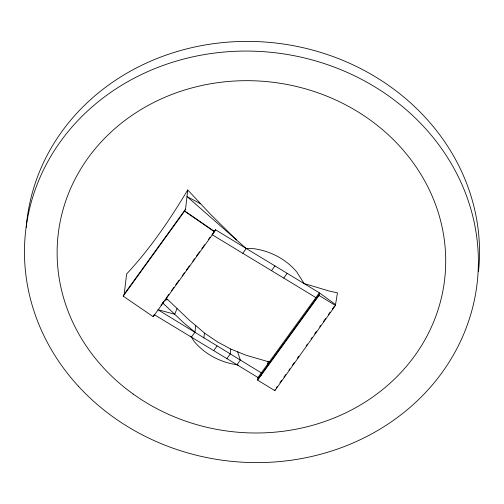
<?xml version="1.0" encoding="UTF-8"?>
<svg xmlns="http://www.w3.org/2000/svg" width="504" height="504" viewBox="0 0 504 504"><rect width="100%" height="100%" fill="white"/><g stroke="black" fill="none" stroke-linecap="round" stroke-linejoin="round"><path stroke-width="0.76" d="M335.538 304.58L337.459 292.837L329.685 291.167L304.088 283.538L296.869 272.103A64.846 58.628 6.8 0 0 253.947 248.705L246.242 248.497L215.485 229.761L214.471 231.796L153.197 316.688L123.203 296.157L184.552 211.176L185.573 209.135L187.734 189.964L210.37 214.137L236.489 239.936L246.242 248.497L319.341 292.83L335.538 304.58L335.437 305.468L274.856 390.644L257.632 380.148L257.947 377.509L319.341 292.83L319.026 295.47L257.632 380.148M257.947 377.509L237.006 364.739A64.846 58.628 6.8 0 1 194.084 341.34L191.419 337.063L194.953 332.174L195.741 325.508L189.769 320.62L166.295 298.16M261.148 375.417L261.311 372.865L157.815 309.658L174.731 314.263L183.525 322.617L194.953 332.174M274.856 390.644L274.964 389.756M123.203 296.157L124.223 294.122L126.617 273.968C150.312 248.585 169.905 219.675 187.734 189.964M203.874 337.976L204.46 333.068L195.741 325.508M204.46 333.068L217.539 341.939L230.819 349.07L230.233 353.984L226.894 358.602L154.211 314.654L153.197 316.688M267.593 364.594L267.952 361.582L246.393 355.358L230.819 349.07M177.043 308.543L174.731 314.263L162.578 302.854M276.312 387.859L277.213 386.593M279.909 382.801L281.711 380.268M283.96 377.105L285.762 374.573M288.912 370.144L289.813 368.878M292.509 365.079L294.323 362.534M297.492 358.073L298.853 356.164M306.098 345.977L307.459 344.068M311.081 338.971L311.989 337.699M314.704 333.875L316.518 331.33M319.687 326.869L320.594 325.597M323.31 321.779L325.578 318.591M328.293 314.773L330.107 312.222M332.369 309.04L334.184 306.495M124.223 294.122L185.573 209.135M161.028 305.204L163.787 301.392M166.541 297.574L168.834 294.393M171.593 290.575L173.886 287.393M175.72 284.854L178.939 280.4M182.152 275.946L184.445 272.765M186.285 270.226L189.498 265.772M192.711 261.318L194.544 258.772M196.384 256.227L199.597 251.779M201.89 248.598L204.649 244.78M208.322 239.696L210.155 237.151M212.43 234.001L215.485 229.761M211.995 234.606L242.783 253.292L246.242 248.497M213.715 350.601L217.06 345.977M226.894 358.602L237.006 364.739L240.345 360.114L237.649 351.824M242.783 253.292L283.758 278.069L287.204 273.313M319.133 294.582L257.739 379.266M271.511 270.648L274.976 265.904M164.783 300.119L167.725 299.678L165.614 298.872M267.952 361.582L270.106 361.916M237.006 364.739L238.468 365.243M200.705 203.881L186.978 196.541L236.489 239.936M283.758 278.069L315.888 297.599M319.026 295.47L335.437 305.468M184.678 210.93L214.591 231.55M184.552 211.176L214.471 231.796M190.247 336.08L191.419 337.063M26.221 227.354A227.241 205.449 6.8 0 1 271.606 42.588A227.241 205.449 6.8 0 1 478.504 271.58M133.106 393.983A194.544 175.883 6.8 0 0 444.049 284.01A194.544 175.883 6.8 0 0 177.112 92.516A194.544 175.883 6.8 0 0 133.106 393.983M78.605 386.461A227.241 205.449 6.8 0 0 465.236 330.422A227.241 205.449 6.8 0 0 210.433 53.626A227.241 205.449 6.8 0 0 78.605 386.461"/></g></svg>
